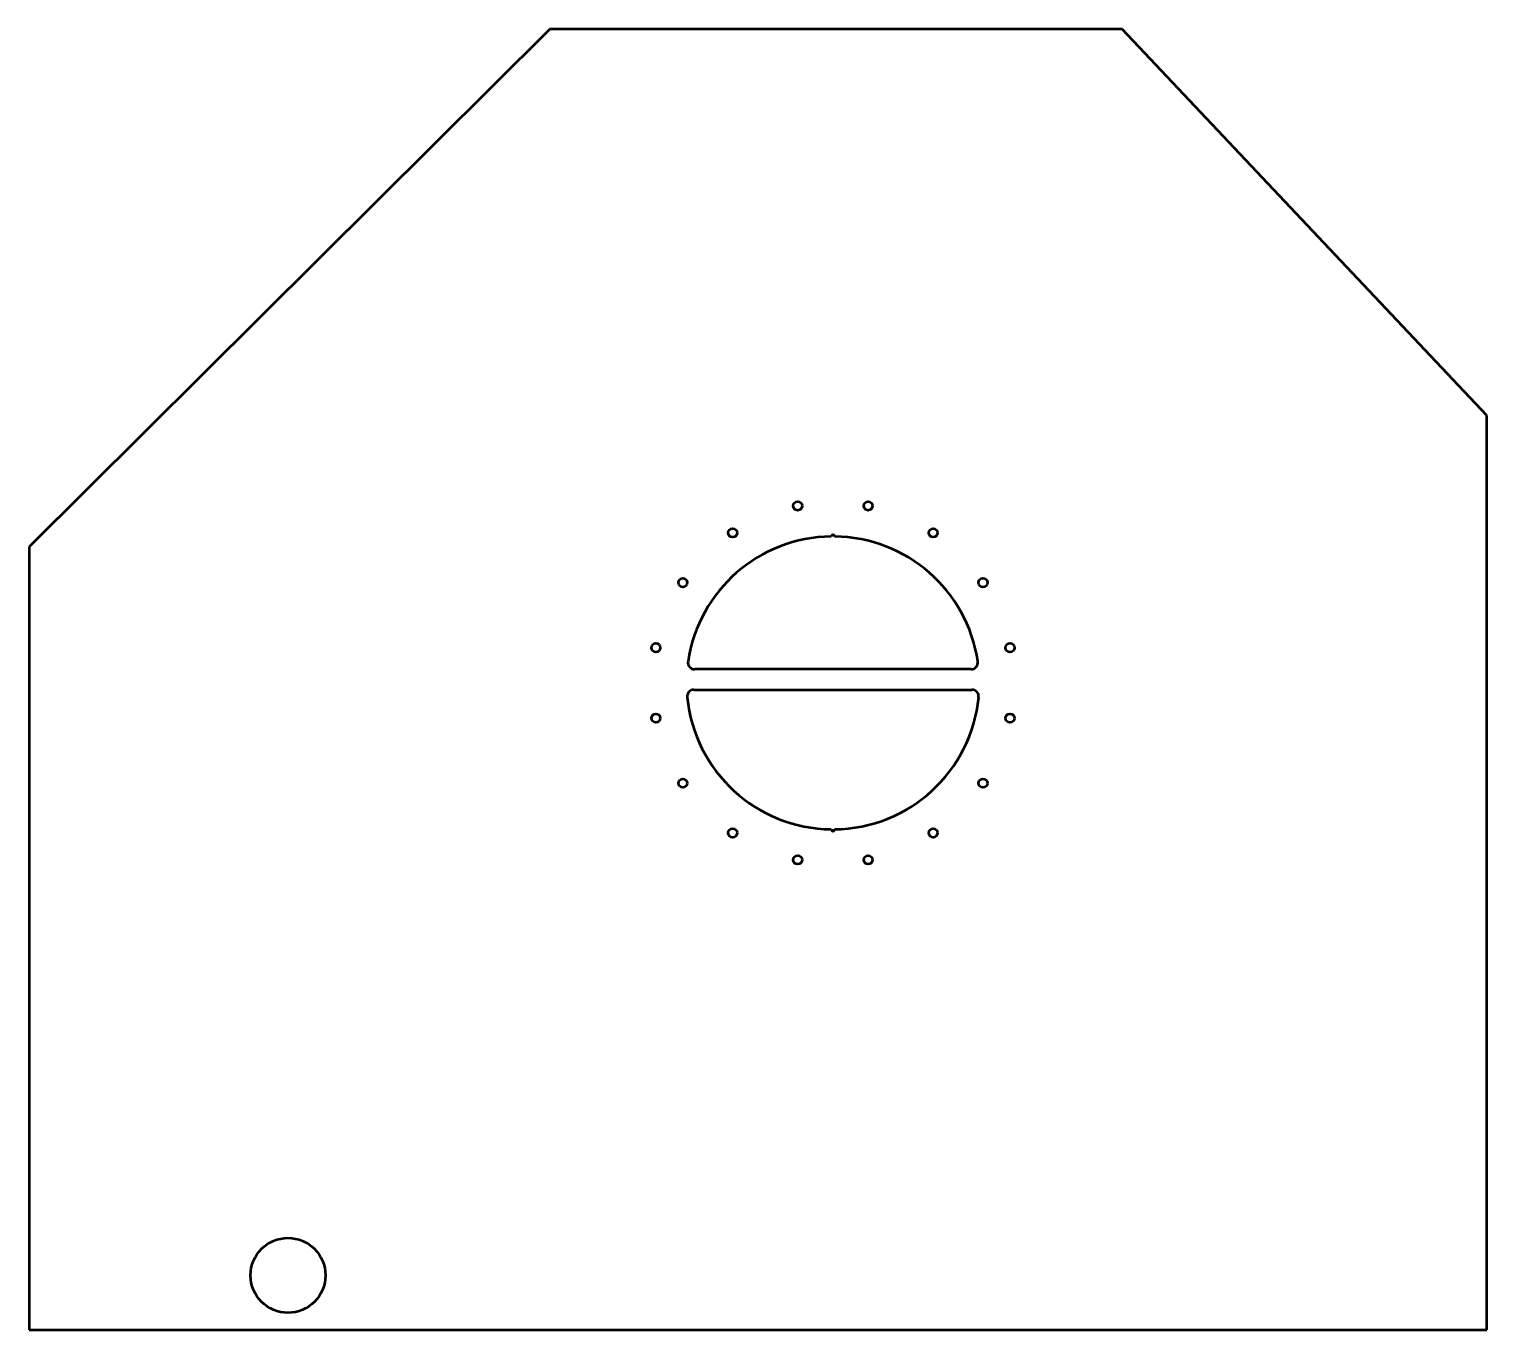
# Model space of a CAD drawing. Header units: millimetres. Extents: x 0 to 2140, y 0 to 1910.
import ezdxf

# ---------------------------------------------------------------- set-up
doc = ezdxf.new("R2010")
doc.units = ezdxf.units.MM
doc.layers.add('IV_INTERIOR_PROFILES', color=7, linetype='Continuous', lineweight=50)
doc.layers.add('IV_OUTER_PROFILE', color=7, linetype='Continuous', lineweight=50)

msp = doc.modelspace()

# ---------------------------------------------------------------- linework, layer by layer
at = {"layer": 'IV_INTERIOR_PROFILES'}
for p, q in [((1382.8, 970), (977.2, 970)), ((976, 940), (1384, 940))]:
    msp.add_line(p, q, dxfattribs=at)
for centre, radius in [((1128.3, 1209.9), 6.5), ((1231.7, 1209.9), 6.5), ((1032.8, 1170.3), 6.5), ((1327.2, 1170.3), 6.5), ((959.7, 1097.2), 6.5), ((1400.3, 1097.2), 6.5), ((920.1, 1001.7), 6.5), ((1439.9, 1001.7), 6.5), ((920.1, 898.3), 6.5), ((1439.9, 898.3), 6.5), ((959.7, 802.8), 6.5), ((1400.3, 802.8), 6.5), ((1032.8, 729.7), 6.5), ((1327.2, 729.7), 6.5), ((1128.3, 690.1), 6.5), ((1231.7, 690.1), 6.5), ((380, 80), 55)]:
    msp.add_circle(centre, radius, dxfattribs=at)
for centre, radius, start, end in [((1180, 950), 215, 90.6662, 171.585), ((1180, 1165), 2.5, 359.6669, 180.3331), ((1180, 950), 215, 8.415, 89.3338), ((977.2, 980), 10, 171.585, 270), ((1382.8, 980), 10, 270, 8.415), ((976, 930), 10, 90, 185.5987), ((1180, 950), 215, 185.5987, 269.3338), ((1180, 950), 215, 270.6662, 354.4013), ((1384, 930), 10, 354.4013, 90), ((1180, 735), 2.5, 179.6669, 0.3331)]:
    msp.add_arc(centre, radius, start, end, dxfattribs=at)
at = {"layer": 'IV_OUTER_PROFILE'}
for p, q in [((764.5, 1910), (0, 1150)), ((1604.5, 1910), (764.5, 1910)), ((2140, 1342.9), (1604.5, 1910)), ((2140, 0), (2140, 1342.9)), ((0, 1150), (0, 0)), ((0, 0), (2140, 0))]:
    msp.add_line(p, q, dxfattribs=at)

doc.saveas('drawing.dxf')
